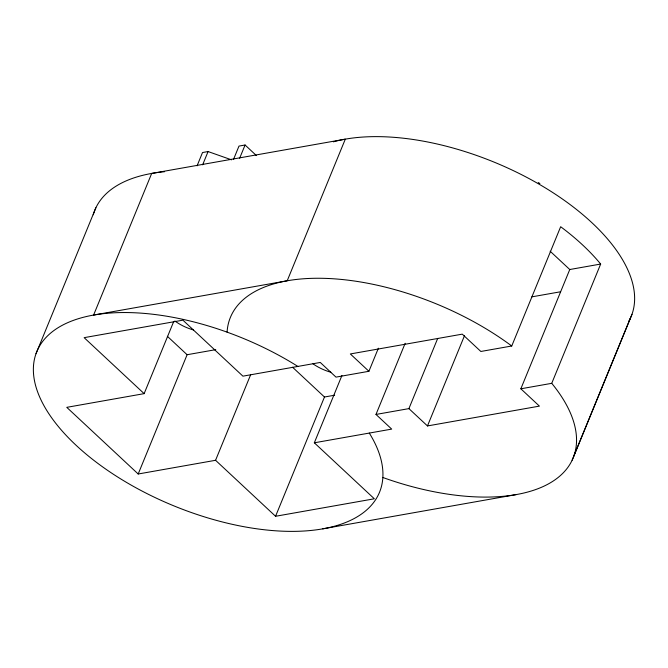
<?xml version="1.0" encoding="UTF-8"?>
<svg xmlns="http://www.w3.org/2000/svg" width="668" height="668" viewBox="0 0 668 668"><rect width="100%" height="100%" fill="white"/><g stroke="black" fill="none" stroke-linecap="round" stroke-linejoin="round"><path stroke-width="1" d="M36.014 353.706L95.891 207.756M197.077 165.814L202.521 152.538L208.082 151.552L231.554 159.836M202.638 164.829L208.082 151.552M233.483 159.493L238.985 146.083L245.081 145.006L256.445 155.611M239.637 158.274L245.081 145.006M341.941 375.474L314.327 442.8L374.33 498.787L275.558 516.28L215.564 460.294L138.192 473.996L66.767 407.346L144.138 393.644L173.722 321.508M138.192 473.996L187.107 354.725L215.764 349.656M215.564 460.294L250.667 374.69M275.558 516.28L324.473 397.009L334.66 395.205M144.138 393.644L84.143 337.657L182.907 320.172L242.91 376.159L320.273 362.457L335.987 377.119L368.911 371.291L378.38 348.203M314.327 442.8L391.699 429.106L375.984 414.444L405.175 343.269M375.984 414.444L408.908 408.616L437.707 338.4M408.908 408.616L427.478 425.942L464.561 335.528M368.911 371.291L350.341 353.956L462.281 334.142L480.851 351.468L511.746 345.999L560.661 226.728A185.22 90.639 22.3 0 1 600.657 264.052L551.743 383.323A185.22 90.639 22.3 0 1 548.912 483.632A185.22 90.639 22.3 0 1 382.839 477.486M427.478 425.942L539.418 406.119L520.848 388.793L569.762 269.521L600.657 264.052M572.109 460.244L630.2 318.619M573.904 455.927L631.986 314.302M531.853 296.851L560.602 291.766M520.848 388.793L551.743 383.323M322.702 528.847L516.314 494.57M538.233 182.539L539.878 183.5M550.14 251.218L569.762 269.521M292.576 367.25L324.473 397.009M167.351 336.288L187.107 354.725M369.295 433.073A185.22 90.639 22.3 0 1 223.07 522.134A185.22 90.639 22.3 0 1 37.842 349.297A185.22 90.639 22.3 0 1 297.87 366.423M93.244 214.762A185.22 90.639 22.3 0 1 164.604 171.709M227.078 332.146A185.22 90.639 22.3 0 1 329.115 278.531A185.22 90.639 22.3 0 1 511.746 345.999M333.39 141.825A185.22 90.639 22.3 0 1 544.879 187.616A185.22 90.639 22.3 0 1 629.014 320.916M193.478 329.959A30.027 14.696 22.3 0 1 174.882 320.991M330.844 372.243A30.027 14.696 22.3 0 1 312.966 363.793M151.686 173.438L93.595 315.062L287.207 280.785L345.298 139.153L151.686 173.438"/></g></svg>
